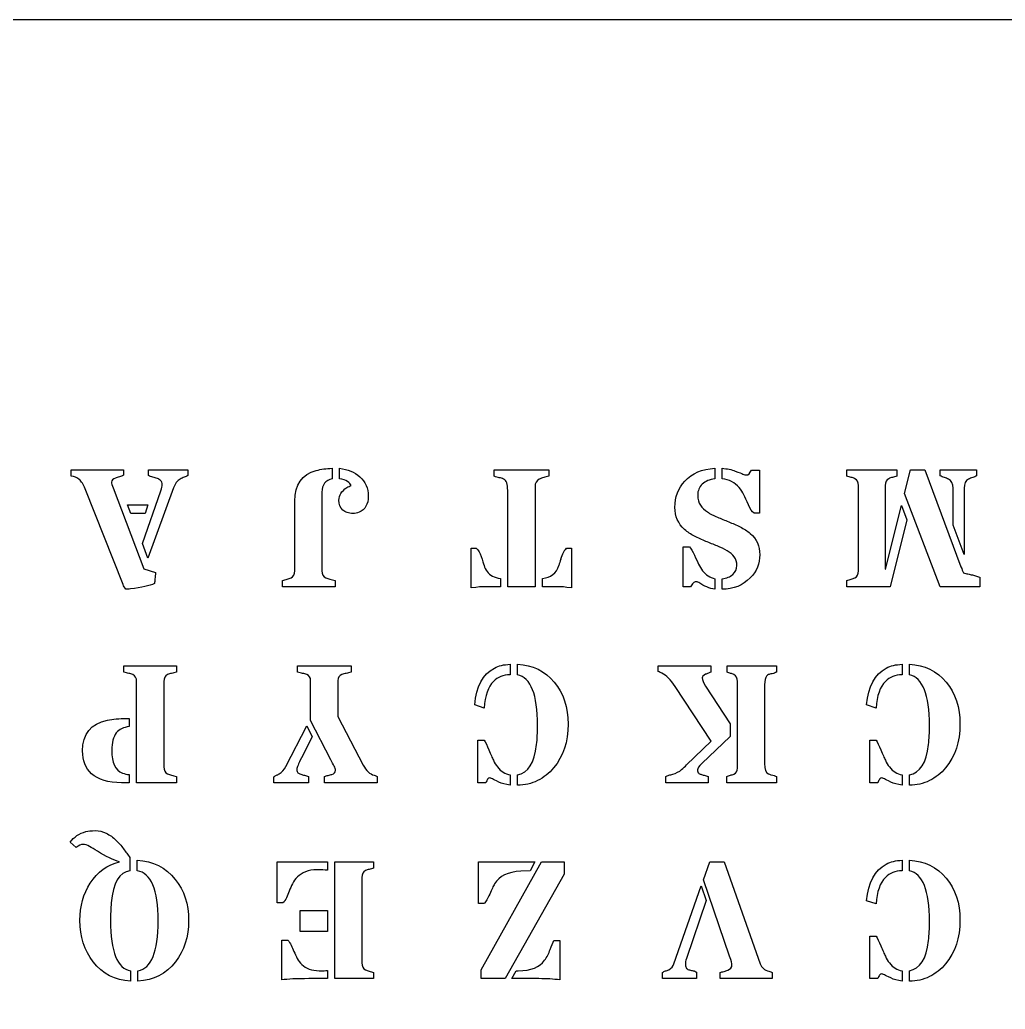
# Model space of a CAD drawing. Header units: millimetres. Extents: x -177 to 23, y -29 to 171.
# Drawn here: x -126.84 to -77.26, y 120.77 to 170.55 of the extents above; entities that cross this region are included whole.
import ezdxf

# ---------------------------------------------------------------- set-up
doc = ezdxf.new("R2010")
doc.units = ezdxf.units.MM
doc.layers.get('0').update_dxf_attribs({"linetype": 'CONTINUOUS'})

msp = doc.modelspace()

# ---------------------------------------------------------------- linework, layer by layer
for p, q in [((-124.254, 147.594), (-124.254, 147.9)), ((-124.254, 147.9), (-121.613, 147.9)), ((-121.613, 147.9), (-121.613, 147.64)), ((-120.365, 147.619), (-120.365, 147.9)), ((-120.365, 147.9), (-118.386, 147.9)), ((-118.386, 147.9), (-118.386, 147.619)), ((-111.121, 147.983), (-111.121, 147.454)), ((-110.753, 147.454), (-110.753, 147.983)), ((-102.966, 147.594), (-102.966, 147.9)), ((-102.966, 147.9), (-100.222, 147.9)), ((-100.222, 147.9), (-100.222, 147.594)), ((-91.868, 147.983), (-91.868, 147.454)), ((-91.5, 147.454), (-91.5, 147.983)), ((-90.029, 147.896), (-89.612, 147.896)), ((-89.612, 147.896), (-89.612, 145.735)), ((-85.225, 147.594), (-85.225, 147.9)), ((-85.225, 147.9), (-82.709, 147.9)), ((-82.709, 147.9), (-82.709, 147.594)), ((-82.316, 146.714), (-82.018, 147.9)), ((-82.018, 147.9), (-81.308, 147.9)), ((-81.308, 147.9), (-79.481, 143.024)), ((-80.531, 147.611), (-80.531, 147.9)), ((-80.531, 147.9), (-78.696, 147.9)), ((-78.696, 147.9), (-78.696, 147.611)), ((-121.642, 142.136), (-123.556, 146.954)), ((-122.146, 146.995), (-120.597, 142.921)), ((-120.667, 144.198), (-119.737, 146.859)), ((-119.109, 146.995), (-120.394, 143.466)), ((-102.288, 142.028), (-102.288, 146.875)), ((-100.912, 147.061), (-100.912, 142.028)), ((-84.642, 142.821), (-84.642, 147.115)), ((-83.299, 147.115), (-83.299, 142.917)), ((-79.878, 145.119), (-79.878, 146.987)), ((-79.324, 146.987), (-79.324, 143.644)), ((-111.634, 146.78), (-111.634, 142.821)), ((-80.527, 142.028), (-82.316, 146.714)), ((-113.005, 142.821), (-113.005, 146.33)), ((-83.279, 142.917), (-82.481, 146.119)), ((-82.481, 146.119), (-82.2, 145.392)), ((-89.612, 145.735), (-89.889, 145.735)), ((-82.2, 145.392), (-83.043, 142.028)), ((-79.324, 143.644), (-79.878, 145.119)), ((-120.394, 143.466), (-120.667, 144.198)), ((-104.127, 141.966), (-104.127, 143.958)), ((-104.127, 143.958), (-103.871, 143.958)), ((-99.329, 143.958), (-99.073, 143.958)), ((-99.073, 143.958), (-99.073, 141.966)), ((-93.459, 142.028), (-93.459, 144.032)), ((-93.459, 144.032), (-93.145, 144.032)), ((-120.597, 142.921), (-120.002, 142.739)), ((-83.299, 142.917), (-83.279, 142.917)), ((-102.656, 142.445), (-102.656, 142.028)), ((-100.544, 142.028), (-100.544, 142.445)), ((-91.868, 142.429), (-91.868, 141.9)), ((-91.5, 141.9), (-91.5, 142.429)), ((-78.535, 142.503), (-78.535, 142.028)), ((-113.617, 142.028), (-113.617, 142.338)), ((-110.972, 142.028), (-113.617, 142.028)), ((-110.972, 142.338), (-110.972, 142.028)), ((-102.656, 142.028), (-103.536, 142.028)), ((-100.912, 142.028), (-102.288, 142.028)), ((-99.664, 142.028), (-100.544, 142.028)), ((-93.087, 142.028), (-93.459, 142.028)), ((-85.225, 142.028), (-85.225, 142.338)), ((-83.043, 142.028), (-85.225, 142.028)), ((-78.535, 142.028), (-80.527, 142.028)), ((-121.605, 137.734), (-121.605, 138.04)), ((-121.605, 138.04), (-118.96, 138.04)), ((-118.96, 138.04), (-118.96, 137.734)), ((-112.859, 137.734), (-112.859, 138.04)), ((-112.859, 138.04), (-110.16, 138.04)), ((-110.16, 138.04), (-110.16, 137.734)), ((-102.166, 138.123), (-102.166, 137.594)), ((-101.798, 137.594), (-101.798, 138.123)), ((-94.711, 137.767), (-94.711, 138.04)), ((-94.711, 138.04), (-92.066, 138.04)), ((-92.066, 138.04), (-92.066, 137.734)), ((-91.248, 137.734), (-91.248, 138.04)), ((-91.248, 138.04), (-88.769, 138.04)), ((-88.769, 138.04), (-88.769, 137.734)), ((-82.446, 138.123), (-82.446, 137.594)), ((-82.078, 137.594), (-82.078, 138.123)), ((-120.96, 132.168), (-120.96, 137.255)), ((-119.589, 137.255), (-119.589, 132.961)), ((-112.206, 135.292), (-112.206, 137.296)), ((-110.834, 137.304), (-110.834, 135.503)), ((-92.05, 134.255), (-93.856, 136.999)), ((-92.331, 137.023), (-91.1, 135.123)), ((-90.732, 132.895), (-90.732, 137.255)), ((-89.36, 137.085), (-89.36, 133.131)), ((-103.472, 135.924), (-103.947, 136.085)), ((-83.752, 135.924), (-84.227, 136.085)), ((-121.465, 135.4), (-121.328, 135.4)), ((-121.328, 135.4), (-121.328, 134.986)), ((-110.834, 135.503), (-109.553, 133.048)), ((-113.45, 132.986), (-112.396, 135.023)), ((-112.396, 135.023), (-112.131, 134.47)), ((-111.185, 133.309), (-112.206, 135.292)), ((-91.1, 135.123), (-91.1, 134.495)), ((-112.131, 134.47), (-112.669, 133.412)), ((-91.1, 134.495), (-92.521, 133.131)), ((-103.786, 132.168), (-103.786, 134.3)), ((-103.786, 134.3), (-103.472, 134.3)), ((-93.285, 133.065), (-92.05, 134.255)), ((-84.066, 132.168), (-84.066, 134.3)), ((-84.066, 134.3), (-83.752, 134.3)), ((-121.328, 132.577), (-121.328, 132.168)), ((-118.96, 132.478), (-118.96, 132.168)), ((-114.061, 132.168), (-114.061, 132.461)), ((-112.305, 132.478), (-112.305, 132.168)), ((-111.508, 132.168), (-111.508, 132.478)), ((-108.859, 132.478), (-108.859, 132.168)), ((-102.166, 132.569), (-102.166, 132.04)), ((-101.798, 132.04), (-101.798, 132.569)), ((-94.339, 132.168), (-94.339, 132.47)), ((-92.203, 132.478), (-92.203, 132.168)), ((-91.265, 132.168), (-91.265, 132.478)), ((-88.769, 132.478), (-88.769, 132.168)), ((-82.446, 132.569), (-82.446, 132.04)), ((-82.078, 132.04), (-82.078, 132.569)), ((-121.328, 132.168), (-121.721, 132.168)), ((-118.96, 132.168), (-120.96, 132.168)), ((-112.305, 132.168), (-114.061, 132.168)), ((-108.859, 132.168), (-111.508, 132.168)), ((-103.393, 132.168), (-103.786, 132.168)), ((-92.203, 132.168), (-94.339, 132.168)), ((-88.769, 132.168), (-91.265, 132.168)), ((-83.673, 132.168), (-84.066, 132.168)), ((-124.004, 128.907), (-124.297, 129.176)), ((-121.301, 128.411), (-121.301, 127.734)), ((-120.934, 127.734), (-120.934, 128.263)), ((-113.881, 126.13), (-113.881, 128.18)), ((-113.881, 128.18), (-111.361, 128.18)), ((-111.361, 128.18), (-111.361, 127.767)), ((-110.993, 122.308), (-110.993, 128.18)), ((-110.993, 128.18), (-109.039, 128.18)), ((-109.039, 128.18), (-109.039, 127.874)), ((-103.755, 126.081), (-103.755, 128.18)), ((-103.755, 128.18), (-100.916, 128.18)), ((-100.916, 128.18), (-101.164, 127.738)), ((-92.438, 127.283), (-92.12, 128.18)), ((-92.12, 128.18), (-91.405, 128.18)), ((-91.405, 128.18), (-89.579, 123.052)), ((-82.446, 128.263), (-82.446, 127.734)), ((-82.078, 127.734), (-82.078, 128.263)), ((-101.164, 127.738), (-101.627, 127.713)), ((-109.629, 127.395), (-109.629, 123.101)), ((-93.922, 123.06), (-92.55, 126.978)), ((-92.55, 126.978), (-92.294, 126.242)), ((-91.12, 123.432), (-92.438, 127.283)), ((-113.6, 126.13), (-113.881, 126.13)), ((-103.462, 126.081), (-103.755, 126.081)), ((-92.294, 126.242), (-93.294, 123.32)), ((-83.752, 126.064), (-84.227, 126.225)), ((-113.646, 122.246), (-113.646, 124.246)), ((-113.646, 124.246), (-113.357, 124.246)), ((-99.966, 124.221), (-99.672, 124.221)), ((-99.672, 124.221), (-99.672, 122.246)), ((-84.066, 122.308), (-84.066, 124.44)), ((-84.066, 124.44), (-83.752, 124.44)), ((-121.26, 122.709), (-121.26, 122.18)), ((-120.892, 122.18), (-120.892, 122.709)), ((-111.361, 122.717), (-111.361, 122.308)), ((-109.039, 122.618), (-109.039, 122.308)), ((-102.086, 122.308), (-101.862, 122.705)), ((-101.862, 122.705), (-101.755, 122.705)), ((-94.504, 122.308), (-94.504, 122.618)), ((-92.794, 122.63), (-92.794, 122.308)), ((-91.604, 122.308), (-91.604, 122.61)), ((-88.976, 122.618), (-88.976, 122.308)), ((-82.446, 122.709), (-82.446, 122.18)), ((-82.078, 122.18), (-82.078, 122.709)), ((-111.361, 122.308), (-112.295, 122.308)), ((-109.039, 122.308), (-110.993, 122.308)), ((-100.718, 122.308), (-102.086, 122.308)), ((-92.794, 122.308), (-94.504, 122.308)), ((-88.976, 122.308), (-91.604, 122.308)), ((-83.673, 122.308), (-84.066, 122.308))]:
    msp.add_line(p, q)
for points in [[(23.024, -29.451), (23.024, 170.549), (-176.976, 170.549), (-176.976, -29.451)], [(-120.531, 145.702), (-121.246, 145.702), (-121.411, 146.14), (-120.394, 146.14)], [(-99.445, 127.56), (-102.412, 122.308), (-103.627, 122.308), (-103.627, 122.746), (-100.586, 128.18), (-99.445, 128.18)], [(-111.361, 124.684), (-112.737, 124.684), (-112.737, 125.742), (-111.361, 125.742)]]:
    msp.add_lwpolyline(points, close=True)
msp.add_arc((-77.311, 136.372), 23.392, 162.4843, 163.3103)
for points in [[(-113.005, 146.33), (-113.005, 147.159), (-112.643, 147.674), (-111.919, 147.875)], [(-111.919, 147.875), (-111.685, 147.939), (-111.419, 147.974), (-111.121, 147.983)], [(-110.753, 147.983), (-110.335, 147.936), (-109.994, 147.795), (-109.733, 147.561)], [(-93.38, 147.338), (-93.014, 147.737), (-92.51, 147.952), (-91.868, 147.983)], [(-90.285, 147.648), (-90.184, 147.648), (-90.098, 147.731), (-90.029, 147.896)], [(-118.762, 147.445), (-118.916, 147.355), (-119.032, 147.204), (-119.109, 146.995)], [(-111.121, 147.454), (-111.463, 147.385), (-111.634, 147.16), (-111.634, 146.78)], [(-102.288, 146.875), (-102.288, 147.184), (-102.357, 147.374), (-102.495, 147.445)], [(-100.701, 147.437), (-100.842, 147.36), (-100.912, 147.235), (-100.912, 147.061)], [(-90.645, 147.016), (-90.863, 147.275), (-91.148, 147.421), (-91.5, 147.454)], [(-83.113, 147.462), (-83.237, 147.401), (-83.299, 147.286), (-83.299, 147.115)], [(-79.878, 146.987), (-79.878, 147.21), (-79.954, 147.36), (-80.105, 147.437)], [(-79.097, 147.437), (-79.248, 147.36), (-79.324, 147.21), (-79.324, 146.987)], [(-110.381, 147.012), (-110.307, 147.058), (-110.237, 147.094), (-110.171, 147.119)], [(-99.619, 143.412), (-99.533, 143.688), (-99.437, 143.87), (-99.329, 143.958)], [(-100.544, 142.445), (-100.117, 142.487), (-99.842, 142.702), (-99.718, 143.09)], [(-79.481, 143.024), (-79.434, 142.908), (-79.392, 142.806), (-79.353, 142.718)], [(-113.191, 142.47), (-113.067, 142.528), (-113.005, 142.645), (-113.005, 142.821)], [(-111.634, 142.821), (-111.634, 142.645), (-111.569, 142.528), (-111.439, 142.47)], [(-103.329, 142.793), (-103.189, 142.591), (-102.964, 142.476), (-102.656, 142.445)], [(-92.484, 142.834), (-92.316, 142.613), (-92.111, 142.479), (-91.868, 142.429)], [(-90.091, 142.466), (-90.455, 142.094), (-90.925, 141.906), (-91.5, 141.9)], [(-78.907, 142.619), (-78.747, 142.578), (-78.623, 142.539), (-78.535, 142.503)], [(-121.494, 141.9), (-121.562, 141.983), (-121.612, 142.061), (-121.642, 142.136)], [(-121.262, 141.917), (-121.35, 141.906), (-121.427, 141.9), (-121.494, 141.9)], [(-120.068, 142.181), (-120.308, 142.074), (-120.706, 141.985), (-121.262, 141.917)], [(-103.536, 142.028), (-103.575, 142.028), (-103.771, 142.007), (-104.127, 141.966)], [(-99.073, 141.966), (-99.429, 142.007), (-99.625, 142.028), (-99.664, 142.028)], [(-91.868, 141.9), (-92.127, 141.941), (-92.397, 142.052), (-92.678, 142.231)], [(-103.947, 136.085), (-103.87, 137.006), (-103.541, 137.621), (-102.96, 137.933)], [(-102.96, 137.933), (-102.742, 138.048), (-102.477, 138.112), (-102.166, 138.123)], [(-101.798, 138.123), (-101.033, 138.09), (-100.414, 137.791), (-99.943, 137.226)], [(-84.227, 136.085), (-84.15, 137.006), (-83.821, 137.621), (-83.24, 137.933)], [(-83.24, 137.933), (-83.022, 138.048), (-82.757, 138.112), (-82.446, 138.123)], [(-82.078, 138.123), (-81.313, 138.09), (-80.694, 137.791), (-80.223, 137.226)], [(-120.96, 137.255), (-120.96, 137.426), (-121.024, 137.541), (-121.151, 137.602)], [(-119.399, 137.602), (-119.525, 137.541), (-119.589, 137.426), (-119.589, 137.255)], [(-112.206, 137.296), (-112.206, 137.456), (-112.271, 137.561), (-112.4, 137.61)], [(-110.631, 137.61), (-110.766, 137.558), (-110.834, 137.456), (-110.834, 137.304)], [(-102.166, 137.594), (-102.51, 137.588), (-102.789, 137.478), (-103.001, 137.263)], [(-100.786, 135.052), (-100.786, 136.598), (-101.123, 137.445), (-101.798, 137.594)], [(-94.529, 137.672), (-94.587, 137.7), (-94.648, 137.731), (-94.711, 137.767)], [(-93.856, 136.999), (-94.084, 137.346), (-94.309, 137.57), (-94.529, 137.672)], [(-90.732, 137.255), (-90.732, 137.423), (-90.791, 137.539), (-90.909, 137.602)], [(-89.265, 137.528), (-89.328, 137.448), (-89.36, 137.3), (-89.36, 137.085)], [(-82.446, 137.594), (-82.79, 137.588), (-83.069, 137.478), (-83.281, 137.263)], [(-81.066, 135.052), (-81.066, 136.598), (-81.403, 137.445), (-82.078, 137.594)], [(-103.001, 137.263), (-103.274, 136.993), (-103.431, 136.547), (-103.472, 135.924)], [(-83.281, 137.263), (-83.554, 136.993), (-83.711, 136.547), (-83.752, 135.924)], [(-122.432, 135.313), (-122.153, 135.371), (-121.831, 135.4), (-121.465, 135.4)], [(-121.328, 134.986), (-121.623, 134.953), (-121.841, 134.849), (-121.981, 134.672)], [(-100.836, 134.081), (-100.802, 134.373), (-100.786, 134.697), (-100.786, 135.052)], [(-81.116, 134.081), (-81.082, 134.373), (-81.066, 134.697), (-81.066, 135.052)], [(-101.798, 132.569), (-101.256, 132.654), (-100.935, 133.158), (-100.836, 134.081)], [(-82.078, 132.569), (-81.536, 132.654), (-81.215, 133.158), (-81.116, 134.081)], [(-119.589, 132.961), (-119.589, 132.788), (-119.525, 132.671), (-119.399, 132.61)], [(-113.78, 132.61), (-113.651, 132.682), (-113.541, 132.807), (-113.45, 132.986)], [(-109.553, 133.048), (-109.407, 132.767), (-109.224, 132.598), (-109.003, 132.54)], [(-102.802, 132.957), (-102.623, 132.729), (-102.411, 132.599), (-102.166, 132.569)], [(-93.542, 132.825), (-93.453, 132.902), (-93.368, 132.982), (-93.285, 133.065)], [(-89.36, 133.131), (-89.36, 132.833), (-89.296, 132.66), (-89.17, 132.61)], [(-83.082, 132.957), (-82.903, 132.729), (-82.691, 132.599), (-82.446, 132.569)], [(-121.721, 132.168), (-122.387, 132.168), (-122.889, 132.318), (-123.225, 132.619)], [(-121.675, 132.652), (-121.568, 132.61), (-121.452, 132.585), (-121.328, 132.577)], [(-109.003, 132.54), (-108.951, 132.526), (-108.903, 132.506), (-108.859, 132.478)], [(-93.984, 132.594), (-93.805, 132.643), (-93.657, 132.72), (-93.542, 132.825)], [(-90.909, 132.598), (-90.791, 132.647), (-90.732, 132.747), (-90.732, 132.895)], [(-89.17, 132.61), (-89.131, 132.594), (-89.09, 132.58), (-89.046, 132.569)], [(-89.046, 132.569), (-88.911, 132.541), (-88.819, 132.511), (-88.769, 132.478)], [(-124.297, 129.176), (-124.115, 129.438), (-123.855, 129.614), (-123.516, 129.705)], [(-121.814, 128.188), (-122.128, 128.279), (-122.5, 128.458), (-122.93, 128.725)], [(-123.293, 127.114), (-122.927, 127.681), (-122.434, 128.04), (-121.814, 128.188)], [(-120.934, 128.263), (-120.14, 128.227), (-119.503, 127.907), (-119.02, 127.304)], [(-84.227, 126.225), (-84.15, 127.146), (-83.821, 127.761), (-83.24, 128.073)], [(-83.24, 128.073), (-83.022, 128.188), (-82.757, 128.252), (-82.446, 128.263)], [(-82.078, 128.263), (-81.313, 128.23), (-80.694, 127.931), (-80.223, 127.366)], [(-121.301, 127.734), (-121.83, 127.662), (-122.142, 127.125), (-122.235, 126.122)], [(-109.443, 127.742), (-109.567, 127.681), (-109.629, 127.566), (-109.629, 127.395)], [(-101.627, 127.713), (-102.28, 127.677), (-102.719, 127.467), (-102.945, 127.081)], [(-82.446, 127.734), (-82.79, 127.728), (-83.069, 127.618), (-83.281, 127.403)], [(-81.066, 125.192), (-81.066, 126.738), (-81.403, 127.585), (-82.078, 127.734)], [(-83.281, 127.403), (-83.554, 127.133), (-83.711, 126.687), (-83.752, 126.064)], [(-81.116, 124.221), (-81.082, 124.513), (-81.066, 124.837), (-81.066, 125.192)], [(-82.078, 122.709), (-81.536, 122.794), (-81.215, 123.298), (-81.116, 124.221)], [(-121.26, 122.18), (-122.048, 122.221), (-122.676, 122.545), (-123.144, 123.151)], [(-119.008, 123.151), (-119.482, 122.542), (-120.11, 122.219), (-120.892, 122.18)], [(-109.629, 123.101), (-109.629, 122.928), (-109.567, 122.811), (-109.443, 122.75)], [(-101.755, 122.705), (-101.119, 122.705), (-100.676, 122.881), (-100.429, 123.234)], [(-94.186, 122.759), (-94.054, 122.825), (-93.966, 122.925), (-93.922, 123.06)], [(-89.579, 123.052), (-89.51, 122.859), (-89.364, 122.736), (-89.141, 122.684)], [(-83.082, 123.097), (-82.903, 122.869), (-82.691, 122.739), (-82.446, 122.709)], [(-89.141, 122.684), (-89.083, 122.67), (-89.028, 122.648), (-88.976, 122.618)], [(-112.295, 122.308), (-112.915, 122.308), (-113.365, 122.287), (-113.646, 122.246)], [(-99.672, 122.246), (-99.981, 122.287), (-100.329, 122.308), (-100.718, 122.308)]]:
    msp.add_open_spline(points, degree=3)
for points, knots in [([(-91.5, 147.983), (-91.244, 147.966), (-91.022, 147.921), (-90.835, 147.848), (-90.648, 147.775), (-90.52, 147.724), (-90.451, 147.693), (-90.382, 147.663), (-90.327, 147.648), (-90.285, 147.648)], [0, 0, 0, 0, 1, 1, 1, 2, 2, 2, 3, 3, 3, 3]), ([(-123.556, 146.954), (-123.638, 147.166), (-123.734, 147.322), (-123.843, 147.423), (-123.952, 147.523), (-124.089, 147.58), (-124.254, 147.594)], [0, 0, 0, 0, 1, 1, 1, 2, 2, 2, 2]), ([(-122.027, 147.487), (-122.159, 147.448), (-122.225, 147.379), (-122.225, 147.28), (-122.225, 147.225), (-122.199, 147.13), (-122.146, 146.995)], [0, 0, 0, 0, 1, 1, 1, 2, 2, 2, 2]), ([(-121.613, 147.64), (-121.682, 147.598), (-121.753, 147.567), (-121.826, 147.547), (-121.899, 147.526), (-121.966, 147.506), (-122.027, 147.487)], [0, 0, 0, 0, 1, 1, 1, 2, 2, 2, 2]), ([(-119.737, 146.859), (-119.693, 146.983), (-119.671, 147.086), (-119.671, 147.169), (-119.671, 147.251), (-119.695, 147.315), (-119.741, 147.361), (-119.788, 147.406), (-119.847, 147.442), (-119.917, 147.468), (-119.987, 147.494), (-120.062, 147.517), (-120.142, 147.536), (-120.222, 147.556), (-120.297, 147.583), (-120.365, 147.619)], [0, 0, 0, 0, 1, 1, 1, 2, 2, 2, 3, 3, 3, 4, 4, 4, 5, 5, 5, 5]), ([(-118.386, 147.619), (-118.441, 147.583), (-118.501, 147.554), (-118.566, 147.532), (-118.631, 147.51), (-118.696, 147.481), (-118.762, 147.445)], [0, 0, 0, 0, 1, 1, 1, 2, 2, 2, 2]), ([(-110.171, 147.119), (-110.187, 147.191), (-110.246, 147.26), (-110.346, 147.328), (-110.447, 147.395), (-110.583, 147.437), (-110.753, 147.454)], [0, 0, 0, 0, 1, 1, 1, 2, 2, 2, 2]), ([(-109.733, 147.561), (-109.446, 147.308), (-109.303, 146.98), (-109.303, 146.175), (-109.457, 145.908), (-109.766, 145.776), (-109.862, 145.735), (-109.964, 145.714), (-110.179, 145.714), (-110.275, 145.729), (-110.443, 145.786), (-110.516, 145.828), (-110.58, 145.883)], [1, 1, 1, 1, 2, 2, 3, 3, 3, 4, 4, 5, 5, 6, 6, 6, 6]), ([(-102.495, 147.445), (-102.558, 147.476), (-102.63, 147.496), (-102.712, 147.507), (-102.793, 147.518), (-102.878, 147.547), (-102.966, 147.594)], [0, 0, 0, 0, 1, 1, 1, 2, 2, 2, 2]), ([(-100.222, 147.594), (-100.31, 147.564), (-100.395, 147.538), (-100.478, 147.518), (-100.561, 147.497), (-100.635, 147.47), (-100.701, 147.437)], [0, 0, 0, 0, 1, 1, 1, 2, 2, 2, 2]), ([(-91.868, 147.454), (-92.135, 147.423), (-92.345, 147.335), (-92.651, 147.04), (-92.728, 146.857), (-92.728, 146.422), (-92.683, 146.25), (-92.504, 145.996), (-92.386, 145.885), (-92.094, 145.692), (-91.927, 145.605), (-91.553, 145.451), (-91.361, 145.372), (-90.97, 145.213), (-90.779, 145.127), (-90.404, 144.942), (-90.237, 144.833), (-90.091, 144.706)], [0, 0, 0, 0, 1, 1, 2, 2, 3, 3, 4, 4, 5, 5, 6, 6, 7, 7, 8, 8, 8, 8]), ([(-84.642, 147.115), (-84.642, 147.286), (-84.703, 147.401), (-84.824, 147.462), (-84.879, 147.49), (-84.941, 147.511), (-85.01, 147.526), (-85.079, 147.541), (-85.151, 147.564), (-85.225, 147.594)], [0, 0, 0, 0, 1, 1, 1, 2, 2, 2, 3, 3, 3, 3]), ([(-82.709, 147.594), (-82.783, 147.564), (-82.855, 147.541), (-82.996, 147.511), (-83.058, 147.49), (-83.113, 147.462)], [0, 0, 0, 0, 1, 1, 2, 2, 2, 2]), ([(-80.105, 147.437), (-80.169, 147.473), (-80.238, 147.501), (-80.314, 147.52), (-80.39, 147.539), (-80.462, 147.569), (-80.531, 147.611)], [0, 0, 0, 0, 1, 1, 1, 2, 2, 2, 2]), ([(-78.696, 147.611), (-78.754, 147.569), (-78.819, 147.538), (-78.965, 147.497), (-79.034, 147.47), (-79.097, 147.437)], [0, 0, 0, 0, 1, 1, 2, 2, 2, 2]), ([(-110.58, 145.883), (-110.715, 146.002), (-110.782, 146.167), (-110.782, 146.379), (-110.782, 146.627), (-110.649, 146.838), (-110.381, 147.012)], [6, 6, 6, 6, 7, 7, 7, 8, 8, 8, 8]), ([(-93.389, 144.908), (-93.714, 145.203), (-93.876, 145.574), (-93.876, 146.02), (-93.876, 146.543), (-93.711, 146.983), (-93.38, 147.338)], [8, 8, 8, 8, 9, 9, 9, 10, 10, 10, 10]), ([(-89.889, 145.735), (-89.991, 145.798), (-90.086, 145.934), (-90.265, 146.35), (-90.343, 146.519), (-90.472, 146.781), (-90.551, 146.903), (-90.645, 147.016)], [0, 0, 0, 0, 1, 1, 2, 2, 3, 3, 3, 3]), ([(-91.5, 142.429), (-91.277, 142.451), (-91.097, 142.523), (-90.825, 142.765), (-90.757, 142.914), (-90.757, 143.266), (-90.801, 143.412), (-90.98, 143.644), (-91.098, 143.746), (-91.39, 143.925), (-91.557, 144.007), (-91.931, 144.153), (-92.122, 144.229), (-92.511, 144.386), (-92.701, 144.472), (-93.076, 144.662), (-93.243, 144.776), (-93.389, 144.908)], [0, 0, 0, 0, 1, 1, 2, 2, 3, 3, 4, 4, 5, 5, 6, 6, 7, 7, 8, 8, 8, 8]), ([(-90.091, 144.706), (-89.766, 144.425), (-89.604, 144.068), (-89.604, 143.636), (-89.604, 143.192), (-89.766, 142.802), (-90.091, 142.466)], [8, 8, 8, 8, 9, 9, 9, 10, 10, 10, 10]), ([(-103.871, 143.958), (-103.763, 143.87), (-103.68, 143.731), (-103.561, 143.35), (-103.514, 143.201), (-103.442, 142.983), (-103.393, 142.883), (-103.329, 142.793)], [0, 0, 0, 0, 1, 1, 2, 2, 3, 3, 3, 3]), ([(-93.145, 144.032), (-93.068, 143.95), (-92.985, 143.811), (-92.809, 143.423), (-92.737, 143.268), (-92.624, 143.04), (-92.558, 142.933), (-92.484, 142.834)], [0, 0, 0, 0, 1, 1, 2, 2, 3, 3, 3, 3]), ([(-120.002, 142.739), (-120.018, 142.623), (-120.029, 142.519), (-120.035, 142.427), (-120.04, 142.335), (-120.051, 142.253), (-120.068, 142.181)], [0, 0, 0, 0, 1, 1, 1, 2, 2, 2, 2]), ([(-113.617, 142.338), (-113.537, 142.368), (-113.46, 142.392), (-113.311, 142.425), (-113.247, 142.445), (-113.191, 142.47)], [0, 0, 0, 0, 1, 1, 2, 2, 2, 2]), ([(-111.439, 142.47), (-111.381, 142.445), (-111.312, 142.425), (-111.231, 142.408), (-111.149, 142.392), (-111.063, 142.368), (-110.972, 142.338)], [0, 0, 0, 0, 1, 1, 1, 2, 2, 2, 2]), ([(-85.225, 142.338), (-85.151, 142.368), (-85.079, 142.391), (-85.01, 142.406), (-84.941, 142.421), (-84.879, 142.443), (-84.824, 142.47), (-84.703, 142.531), (-84.642, 142.648), (-84.642, 142.821)], [0, 0, 0, 0, 1, 1, 1, 2, 2, 2, 3, 3, 3, 3]), ([(-79.353, 142.718), (-79.282, 142.702), (-79.208, 142.685), (-79.132, 142.669), (-79.056, 142.652), (-78.981, 142.636), (-78.907, 142.619)], [0, 0, 0, 0, 1, 1, 1, 2, 2, 2, 2]), ([(-92.678, 142.231), (-92.728, 142.264), (-92.775, 142.28), (-92.821, 142.28), (-92.866, 142.28), (-92.909, 142.255), (-92.951, 142.204), (-92.992, 142.153), (-93.038, 142.094), (-93.087, 142.028)], [0, 0, 0, 0, 1, 1, 1, 2, 2, 2, 3, 3, 3, 3]), ([(-121.151, 137.602), (-121.208, 137.63), (-121.277, 137.651), (-121.434, 137.681), (-121.517, 137.704), (-121.605, 137.734)], [1, 1, 1, 1, 2, 2, 3, 3, 3, 3]), ([(-118.96, 137.734), (-119.043, 137.704), (-119.122, 137.681), (-119.274, 137.651), (-119.341, 137.63), (-119.399, 137.602)], [0, 0, 0, 0, 1, 1, 2, 2, 2, 2]), ([(-112.4, 137.61), (-112.461, 137.635), (-112.53, 137.654), (-112.609, 137.668), (-112.687, 137.682), (-112.771, 137.704), (-112.859, 137.734)], [0, 0, 0, 0, 1, 1, 1, 2, 2, 2, 2]), ([(-110.16, 137.734), (-110.249, 137.704), (-110.333, 137.681), (-110.415, 137.666), (-110.496, 137.651), (-110.568, 137.632), (-110.631, 137.61)], [0, 0, 0, 0, 1, 1, 1, 2, 2, 2, 2]), ([(-92.339, 137.619), (-92.449, 137.563), (-92.504, 137.503), (-92.504, 137.437), (-92.504, 137.335), (-92.447, 137.197), (-92.331, 137.023)], [0, 0, 0, 0, 1, 1, 1, 2, 2, 2, 2]), ([(-92.066, 137.734), (-92.1, 137.715), (-92.142, 137.696), (-92.192, 137.678), (-92.243, 137.661), (-92.292, 137.641), (-92.339, 137.619)], [0, 0, 0, 0, 1, 1, 1, 2, 2, 2, 2]), ([(-90.909, 137.602), (-90.959, 137.63), (-91.014, 137.651), (-91.075, 137.666), (-91.135, 137.681), (-91.193, 137.704), (-91.248, 137.734)], [0, 0, 0, 0, 1, 1, 1, 2, 2, 2, 2]), ([(-88.769, 137.734), (-88.827, 137.693), (-88.898, 137.665), (-88.982, 137.65), (-89.066, 137.634), (-89.127, 137.619), (-89.166, 137.604), (-89.204, 137.589), (-89.237, 137.563), (-89.265, 137.528)], [0, 0, 0, 0, 1, 1, 1, 2, 2, 2, 3, 3, 3, 3]), ([(-99.943, 137.226), (-99.483, 136.669), (-99.253, 135.964), (-99.253, 135.11), (-99.253, 134.226), (-99.494, 133.493), (-99.976, 132.912)], [1, 1, 1, 1, 2, 2, 2, 3, 3, 3, 3]), ([(-80.223, 137.226), (-79.763, 136.669), (-79.533, 135.964), (-79.533, 135.11), (-79.533, 134.226), (-79.774, 133.493), (-80.256, 132.912)], [1, 1, 1, 1, 2, 2, 2, 3, 3, 3, 3]), ([(-123.225, 132.619), (-123.528, 132.888), (-123.68, 133.274), (-123.68, 133.776), (-123.68, 134.621), (-123.264, 135.134), (-122.432, 135.313)], [1, 1, 1, 1, 2, 2, 2, 3, 3, 3, 3]), ([(-121.981, 134.672), (-122.133, 134.482), (-122.208, 134.189), (-122.208, 133.792), (-122.208, 133.169), (-122.031, 132.789), (-121.675, 132.652)], [1, 1, 1, 1, 2, 2, 2, 3, 3, 3, 3]), ([(-103.472, 134.3), (-103.403, 134.204), (-103.323, 134.043), (-103.232, 133.819), (-103.141, 133.594), (-103.066, 133.42), (-103.007, 133.296), (-102.948, 133.172), (-102.88, 133.059), (-102.802, 132.957)], [0, 0, 0, 0, 1, 1, 1, 2, 2, 2, 3, 3, 3, 3]), ([(-83.752, 134.3), (-83.683, 134.204), (-83.603, 134.043), (-83.512, 133.819), (-83.421, 133.594), (-83.346, 133.42), (-83.287, 133.296), (-83.228, 133.172), (-83.16, 133.059), (-83.082, 132.957)], [0, 0, 0, 0, 1, 1, 1, 2, 2, 2, 3, 3, 3, 3]), ([(-112.669, 133.412), (-112.82, 133.114), (-112.896, 132.924), (-112.896, 132.842), (-112.896, 132.759), (-112.877, 132.701), (-112.84, 132.668), (-112.803, 132.635), (-112.755, 132.609), (-112.698, 132.59), (-112.64, 132.57), (-112.576, 132.553), (-112.508, 132.538), (-112.439, 132.523), (-112.371, 132.503), (-112.305, 132.478)], [0, 0, 0, 0, 1, 1, 1, 2, 2, 2, 3, 3, 3, 4, 4, 4, 5, 5, 5, 5]), ([(-111.136, 132.585), (-111.014, 132.624), (-110.954, 132.69), (-110.954, 132.784), (-110.954, 132.842), (-110.977, 132.915), (-111.024, 133.003), (-111.071, 133.091), (-111.125, 133.193), (-111.185, 133.309)], [0, 0, 0, 0, 1, 1, 1, 2, 2, 2, 3, 3, 3, 3]), ([(-99.976, 132.912), (-100.205, 132.639), (-100.475, 132.426), (-101.097, 132.117), (-101.435, 132.04), (-101.798, 132.04)], [3, 3, 3, 3, 4, 4, 5, 5, 5, 5]), ([(-92.521, 133.131), (-92.667, 132.99), (-92.74, 132.883), (-92.74, 132.809), (-92.74, 132.734), (-92.725, 132.683), (-92.695, 132.656), (-92.664, 132.628), (-92.624, 132.605), (-92.575, 132.588), (-92.525, 132.57), (-92.468, 132.553), (-92.403, 132.538), (-92.338, 132.523), (-92.272, 132.503), (-92.203, 132.478)], [0, 0, 0, 0, 1, 1, 1, 2, 2, 2, 3, 3, 3, 4, 4, 4, 5, 5, 5, 5]), ([(-80.256, 132.912), (-80.485, 132.639), (-80.755, 132.426), (-81.377, 132.117), (-81.715, 132.04), (-82.078, 132.04)], [3, 3, 3, 3, 4, 4, 5, 5, 5, 5]), ([(-119.399, 132.61), (-119.341, 132.583), (-119.274, 132.561), (-119.122, 132.531), (-119.043, 132.508), (-118.96, 132.478)], [1, 1, 1, 1, 2, 2, 3, 3, 3, 3]), ([(-114.061, 132.461), (-114.017, 132.497), (-113.972, 132.523), (-113.925, 132.54), (-113.878, 132.557), (-113.83, 132.58), (-113.78, 132.61)], [0, 0, 0, 0, 1, 1, 1, 2, 2, 2, 2]), ([(-111.508, 132.478), (-111.447, 132.503), (-111.384, 132.522), (-111.317, 132.536), (-111.251, 132.55), (-111.191, 132.566), (-111.136, 132.585)], [0, 0, 0, 0, 1, 1, 1, 2, 2, 2, 2]), ([(-94.339, 132.47), (-94.292, 132.506), (-94.239, 132.531), (-94.178, 132.546), (-94.117, 132.561), (-94.053, 132.577), (-93.984, 132.594)], [0, 0, 0, 0, 1, 1, 1, 2, 2, 2, 2]), ([(-91.265, 132.478), (-91.207, 132.508), (-91.146, 132.53), (-91.02, 132.558), (-90.962, 132.576), (-90.909, 132.598)], [0, 0, 0, 0, 1, 1, 2, 2, 2, 2]), ([(-102.166, 132.04), (-102.392, 132.073), (-102.583, 132.127), (-102.738, 132.201), (-102.894, 132.276), (-103, 132.328), (-103.057, 132.358), (-103.113, 132.388), (-103.161, 132.404), (-103.199, 132.404), (-103.238, 132.404), (-103.271, 132.382), (-103.3, 132.338), (-103.329, 132.293), (-103.36, 132.237), (-103.393, 132.168)], [0, 0, 0, 0, 1, 1, 1, 2, 2, 2, 3, 3, 3, 4, 4, 4, 5, 5, 5, 5]), ([(-82.446, 132.04), (-82.672, 132.073), (-82.863, 132.127), (-83.018, 132.201), (-83.174, 132.276), (-83.28, 132.328), (-83.337, 132.358), (-83.393, 132.388), (-83.441, 132.404), (-83.479, 132.404), (-83.518, 132.404), (-83.551, 132.382), (-83.58, 132.338), (-83.609, 132.293), (-83.64, 132.237), (-83.673, 132.168)], [0, 0, 0, 0, 1, 1, 1, 2, 2, 2, 3, 3, 3, 4, 4, 4, 5, 5, 5, 5]), ([(-123.516, 129.705), (-123.392, 129.738), (-123.235, 129.754), (-122.852, 129.754), (-122.666, 129.71), (-122.305, 129.531), (-122.144, 129.418), (-121.86, 129.148), (-121.733, 129.002), (-121.507, 128.688), (-121.401, 128.544), (-121.301, 128.411)], [1, 1, 1, 1, 2, 2, 3, 3, 4, 4, 5, 5, 6, 6, 6, 6]), ([(-122.93, 128.725), (-123.081, 128.816), (-123.216, 128.895), (-123.334, 128.961), (-123.453, 129.027), (-123.56, 129.06), (-123.657, 129.06), (-123.753, 129.06), (-123.869, 129.009), (-124.004, 128.907)], [0, 0, 0, 0, 1, 1, 1, 2, 2, 2, 3, 3, 3, 3]), ([(-120.892, 122.709), (-120.215, 122.816), (-119.876, 123.654), (-119.876, 125.221), (-119.876, 126.789), (-120.228, 127.626), (-120.934, 127.734)], [0, 0, 0, 0, 1, 1, 1, 2, 2, 2, 2]), ([(-111.361, 127.767), (-111.499, 127.778), (-111.673, 127.783), (-111.886, 127.783), (-112.098, 127.783), (-112.289, 127.75), (-112.458, 127.684), (-112.627, 127.618), (-112.765, 127.533), (-112.871, 127.43), (-112.977, 127.327), (-113.061, 127.212), (-113.121, 127.085), (-113.182, 126.958), (-113.234, 126.834), (-113.278, 126.711), (-113.322, 126.588), (-113.367, 126.475), (-113.412, 126.372), (-113.458, 126.269), (-113.521, 126.188), (-113.6, 126.13)], [0, 0, 0, 0, 1, 1, 1, 2, 2, 2, 3, 3, 3, 4, 4, 4, 5, 5, 5, 6, 6, 6, 7, 7, 7, 7]), ([(-109.039, 127.874), (-109.113, 127.844), (-109.185, 127.821), (-109.326, 127.791), (-109.388, 127.77), (-109.443, 127.742)], [0, 0, 0, 0, 1, 1, 2, 2, 2, 2]), ([(-123.144, 123.151), (-123.588, 123.724), (-123.81, 124.421), (-123.81, 125.242), (-123.81, 125.955), (-123.637, 126.579), (-123.293, 127.114)], [1, 1, 1, 1, 2, 2, 2, 3, 3, 3, 3]), ([(-119.02, 127.304), (-118.569, 126.745), (-118.343, 126.057), (-118.343, 125.242), (-118.343, 124.418), (-118.564, 123.721), (-119.008, 123.151)], [1, 1, 1, 1, 2, 2, 2, 3, 3, 3, 3]), ([(-102.945, 127.081), (-103.014, 126.96), (-103.097, 126.787), (-103.293, 126.338), (-103.382, 126.177), (-103.462, 126.081)], [1, 1, 1, 1, 2, 2, 3, 3, 3, 3]), ([(-80.223, 127.366), (-79.763, 126.809), (-79.533, 126.104), (-79.533, 125.25), (-79.533, 124.366), (-79.774, 123.633), (-80.256, 123.052)], [1, 1, 1, 1, 2, 2, 2, 3, 3, 3, 3]), ([(-122.235, 126.122), (-122.26, 125.836), (-122.272, 125.542), (-122.272, 125.242), (-122.272, 123.65), (-121.935, 122.805), (-121.26, 122.709)], [1, 1, 1, 1, 2, 2, 2, 3, 3, 3, 3]), ([(-113.357, 124.246), (-113.288, 124.18), (-113.23, 124.096), (-113.183, 123.994), (-113.136, 123.892), (-113.089, 123.784), (-113.041, 123.67), (-112.992, 123.555), (-112.938, 123.441), (-112.877, 123.327), (-112.817, 123.212), (-112.738, 123.109), (-112.642, 123.017), (-112.545, 122.924), (-112.425, 122.849), (-112.28, 122.792), (-112.136, 122.734), (-111.967, 122.705), (-111.774, 122.705), (-111.581, 122.705), (-111.443, 122.709), (-111.361, 122.717)], [0, 0, 0, 0, 1, 1, 1, 2, 2, 2, 3, 3, 3, 4, 4, 4, 5, 5, 5, 6, 6, 6, 7, 7, 7, 7]), ([(-100.429, 123.234), (-100.316, 123.396), (-100.223, 123.576), (-100.08, 123.97), (-100.018, 124.119), (-99.966, 124.221)], [1, 1, 1, 1, 2, 2, 3, 3, 3, 3]), ([(-83.752, 124.44), (-83.683, 124.344), (-83.603, 124.183), (-83.512, 123.959), (-83.421, 123.734), (-83.346, 123.56), (-83.287, 123.436), (-83.228, 123.312), (-83.16, 123.199), (-83.082, 123.097)], [0, 0, 0, 0, 1, 1, 1, 2, 2, 2, 3, 3, 3, 3]), ([(-93.294, 123.32), (-93.33, 123.213), (-93.347, 123.114), (-93.347, 123.023), (-93.347, 122.932), (-93.327, 122.867), (-93.285, 122.827), (-93.244, 122.787), (-93.195, 122.759), (-93.137, 122.744), (-93.079, 122.729), (-93.018, 122.717), (-92.955, 122.707), (-92.892, 122.697), (-92.838, 122.672), (-92.794, 122.63)], [0, 0, 0, 0, 1, 1, 1, 2, 2, 2, 3, 3, 3, 4, 4, 4, 5, 5, 5, 5]), ([(-91.211, 122.734), (-91.073, 122.789), (-91.004, 122.876), (-91.004, 122.994), (-91.004, 123.063), (-91.043, 123.209), (-91.12, 123.432)], [2, 2, 2, 2, 3, 3, 3, 4, 4, 4, 4]), ([(-80.256, 123.052), (-80.485, 122.779), (-80.755, 122.566), (-81.377, 122.257), (-81.715, 122.18), (-82.078, 122.18)], [3, 3, 3, 3, 4, 4, 5, 5, 5, 5]), ([(-109.443, 122.75), (-109.388, 122.723), (-109.326, 122.701), (-109.185, 122.671), (-109.113, 122.648), (-109.039, 122.618)], [1, 1, 1, 1, 2, 2, 3, 3, 3, 3]), ([(-94.504, 122.618), (-94.458, 122.651), (-94.407, 122.677), (-94.352, 122.694), (-94.296, 122.712), (-94.241, 122.734), (-94.186, 122.759)], [0, 0, 0, 0, 1, 1, 1, 2, 2, 2, 2]), ([(-91.604, 122.61), (-91.54, 122.635), (-91.474, 122.655), (-91.336, 122.688), (-91.272, 122.709), (-91.211, 122.734)], [0, 0, 0, 0, 1, 1, 2, 2, 2, 2]), ([(-82.446, 122.18), (-82.672, 122.213), (-82.863, 122.267), (-83.018, 122.341), (-83.174, 122.416), (-83.28, 122.468), (-83.337, 122.498), (-83.393, 122.528), (-83.441, 122.544), (-83.479, 122.544), (-83.518, 122.544), (-83.551, 122.522), (-83.58, 122.478), (-83.609, 122.433), (-83.64, 122.377), (-83.673, 122.308)], [0, 0, 0, 0, 1, 1, 1, 2, 2, 2, 3, 3, 3, 4, 4, 4, 5, 5, 5, 5])]:
    msp.add_open_spline(points, degree=3, knots=knots)

doc.saveas('drawing.dxf')
